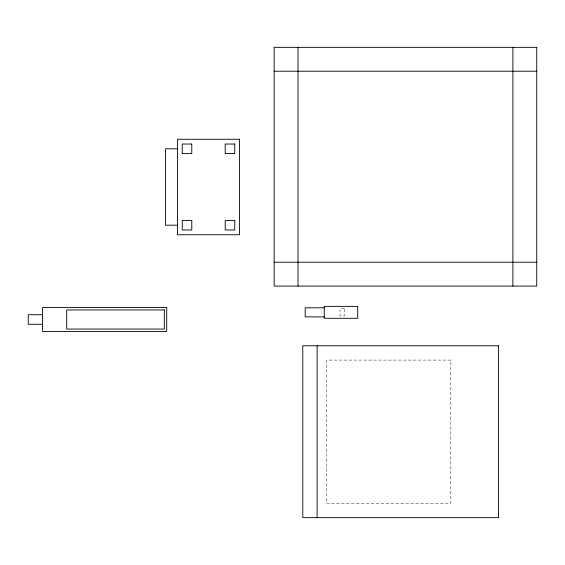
<?xml version="1.0" encoding="UTF-8"?>
<svg xmlns="http://www.w3.org/2000/svg" width="565" height="565" viewBox="0 0 565 565"><rect width="100%" height="100%" fill="white"/><g stroke="black" fill="none" stroke-linecap="round" stroke-linejoin="round"><path stroke-width="0.42" stroke-dasharray="2.83 2.12" d="M344.375 308.758L339.996 308.758L339.996 315.92L344.375 315.92L344.375 308.758M450.806 360.089L326.669 360.089L326.669 503.33L450.806 503.33L450.806 360.089"/><path stroke-width="0.85" d="M274.145 71.225L536.75 71.225M177.459 148.807L165.524 148.807L165.524 225.202L177.459 225.202M274.145 262.209L536.75 262.209M324.275 307.805L305.178 307.805L305.178 316.88L324.275 316.88M42.573 314.726L28.25 314.726L28.25 324.275L42.573 324.275M512.879 47.347L512.879 286.081M317.113 345.766L317.113 517.653M298.016 47.347L298.016 286.081M536.75 47.347L274.145 47.347L274.145 286.081L536.75 286.081L536.75 47.347M239.525 139.258L177.459 139.258L177.459 234.75L239.525 234.75L239.525 139.258M191.782 144.033L182.234 144.033L182.234 153.581L191.782 153.581L191.782 144.033M234.75 144.033L225.202 144.033L225.202 153.581L234.75 153.581L234.75 144.033M191.782 220.428L182.234 220.428L182.234 229.976L191.782 229.976L191.782 220.428M234.75 220.428L225.202 220.428L225.202 229.976L234.75 229.976L234.75 220.428M357.702 306.371L324.275 306.371L324.275 318.307L357.702 318.307L357.702 306.371M166.717 307.565L42.573 307.565L42.573 331.443L166.717 331.443L166.717 307.565M164.33 309.952L66.698 309.952L66.698 329.056L164.33 329.056L164.33 309.952M498.556 345.766L302.791 345.766L302.791 517.653L498.556 517.653L498.556 345.766"/></g></svg>
